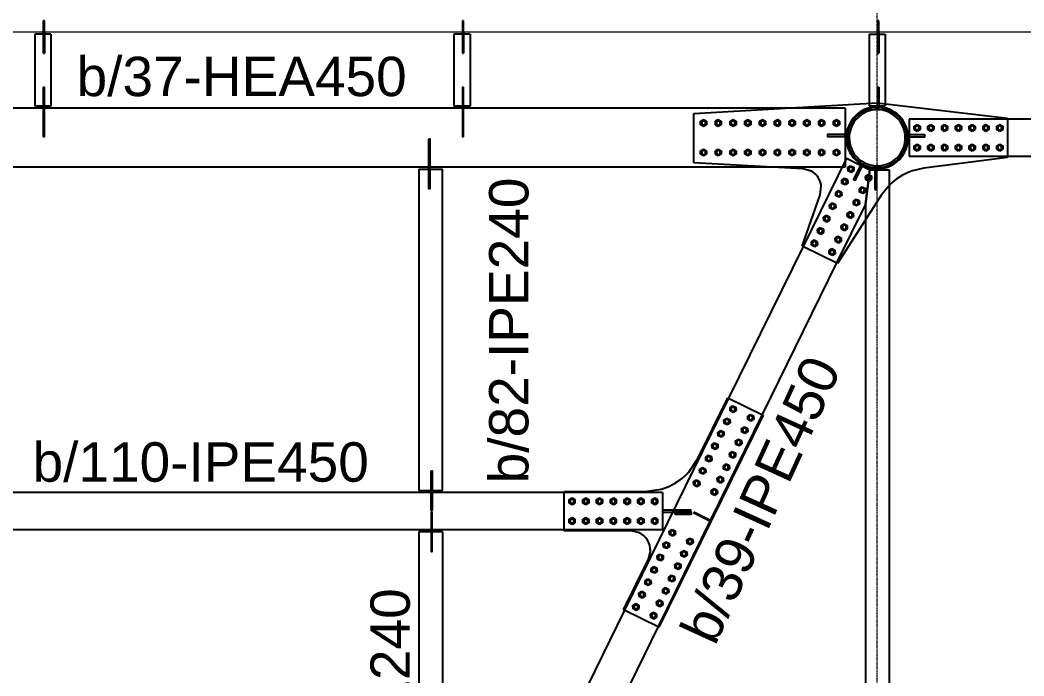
# Model space of a CAD drawing. Extents: x 7536 to 102814, y -9868 to 35131.
# Drawn here: x 85477 to 90578, y 27119 to 30450 of the extents above; entities that cross this region are included whole.
import ezdxf
from ezdxf.enums import TextEntityAlignment as Align

# ---------------------------------------------------------------- set-up
doc = ezdxf.new("R2010")
doc.units = 0
doc.header["$LTSCALE"] = 0.4
doc.linetypes.add('DXK_LINE_DOT2', pattern=[3.9198, 1.9599, -1.9599])
doc.linetypes.add('Grid Line', pattern=[3.33375, 1.905, -0.47625, 0.47625, -0.47625])
doc.layers.get('0').update_dxf_attribs({"color": 255})
for name, color, linetype, lineweight in [('0-1', 7, 'Continuous', 5), ('E_COLUMNAS-1', 1, 'Continuous', 25), ('E_EJES-1', 8, 'Grid Line', 9), ('E_TEXTO', 3, 'Continuous', 9)]:
    doc.layers.add(name, color=color, linetype=linetype, lineweight=lineweight)
doc.layers.add('P-PLATINA', color=6, linetype='Continuous')
doc.layers.add('VIGAS', color=8, linetype='Continuous')
doc.styles.add('VERDANA', font='arial.ttf')

msp = doc.modelspace()

# ---------------------------------------------------------------- linework, layer by layer
at = {"color": 1, "linetype": 'Continuous'}
for centre, radius, start, end in [((88949.9, 29927.7), 11.5, 18, 198), ((88949.9, 29927.7), 11.5, 198, 18), ((88949.9, 29927.7), 10, 90, 270), ((88949.9, 29927.7), 10, 270, 90), ((89024.9, 29927.7), 11.5, 18, 198), ((89024.9, 29927.7), 11.5, 198, 18), ((89024.9, 29927.7), 10, 90, 270), ((89024.9, 29927.7), 10, 270, 90), ((89099.9, 29927.7), 11.5, 18, 198), ((89099.9, 29927.7), 11.5, 198, 18), ((89099.9, 29927.7), 10, 90, 270), ((89099.9, 29927.7), 10, 270, 90), ((89174.9, 29927.7), 11.5, 18, 198), ((89174.9, 29927.7), 11.5, 198, 18), ((89174.9, 29927.7), 10, 90, 270), ((89174.9, 29927.7), 10, 270, 90), ((89249.9, 29927.7), 11.5, 18, 198), ((89249.9, 29927.7), 11.5, 198, 18), ((89249.9, 29927.7), 10, 90, 270), ((89249.9, 29927.7), 10, 270, 90), ((89324.9, 29927.7), 11.5, 18, 198), ((89324.9, 29927.7), 11.5, 198, 18), ((89324.9, 29927.7), 10, 90, 270), ((89324.9, 29927.7), 10, 270, 90), ((89399.9, 29927.7), 11.5, 18, 198), ((89399.9, 29927.7), 11.5, 198, 18), ((89399.9, 29927.7), 10, 90, 270), ((89399.9, 29927.7), 10, 270, 90), ((89474.9, 29927.7), 11.5, 18, 198), ((89474.9, 29927.7), 11.5, 198, 18), ((89474.9, 29927.7), 10, 90, 270), ((89474.9, 29927.7), 10, 270, 90), ((89549.9, 29927.7), 11.5, 18, 198), ((89549.9, 29927.7), 11.5, 198, 18), ((89549.9, 29927.7), 10, 90, 270), ((89549.9, 29927.7), 10, 270, 90), ((89624.9, 29927.7), 11.5, 18, 198), ((89624.9, 29927.7), 11.5, 198, 18), ((89624.9, 29927.7), 10, 90, 270), ((89624.9, 29927.7), 10, 270, 90), ((90034.9, 29902.5), 11.5, 18, 198), ((90034.9, 29902.5), 11.5, 198, 18), ((90034.9, 29902.5), 10, 90, 270), ((90034.9, 29902.5), 10, 270, 90), ((90104.9, 29902.5), 11.5, 18, 198), ((90104.9, 29902.5), 11.5, 198, 18), ((90104.9, 29902.5), 10, 90, 270), ((90104.9, 29902.5), 10, 270, 90), ((90174.9, 29902.5), 11.5, 18, 198), ((90174.9, 29902.5), 11.5, 198, 18), ((90174.9, 29902.5), 10, 90, 270), ((90174.9, 29902.5), 10, 270, 90), ((90244.9, 29902.5), 11.5, 18, 198), ((90244.9, 29902.5), 11.5, 198, 18), ((90244.9, 29902.5), 10, 90, 270), ((90244.9, 29902.5), 10, 270, 90), ((90314.9, 29902.5), 11.5, 18, 198), ((90314.9, 29902.5), 11.5, 198, 18), ((90314.9, 29902.5), 10, 90, 270), ((90314.9, 29902.5), 10, 270, 90), ((90384.9, 29902.5), 11.5, 18, 198), ((90384.9, 29902.5), 11.5, 198, 18), ((90384.9, 29902.5), 10, 90, 270), ((90384.9, 29902.5), 10, 270, 90), ((90454.9, 29902.5), 11.5, 18, 198), ((90454.9, 29902.5), 11.5, 198, 18), ((90454.9, 29902.5), 10, 90, 270), ((90454.9, 29902.5), 10, 270, 90), ((88949.9, 29777.7), 11.5, 18, 198), ((89024.9, 29777.7), 11.5, 18, 198), ((89099.9, 29777.7), 11.5, 18, 198), ((89174.9, 29777.7), 11.5, 18, 198), ((89249.9, 29777.7), 11.5, 18, 198), ((89324.9, 29777.7), 11.5, 18, 198), ((89399.9, 29777.7), 11.5, 18, 198), ((89474.9, 29777.7), 11.5, 18, 198), ((89549.9, 29777.7), 11.5, 18, 198), ((89624.9, 29777.7), 11.5, 18, 198), ((90034.9, 29802.5), 11.5, 18, 198), ((90034.9, 29802.5), 11.5, 198, 18), ((90034.9, 29802.5), 10, 90, 270), ((90034.9, 29802.5), 10, 270, 90), ((90104.9, 29802.5), 11.5, 18, 198), ((90104.9, 29802.5), 11.5, 198, 18), ((90104.9, 29802.5), 10, 90, 270), ((90104.9, 29802.5), 10, 270, 90), ((90174.9, 29802.5), 11.5, 18, 198), ((90174.9, 29802.5), 11.5, 198, 18), ((90174.9, 29802.5), 10, 90, 270), ((90174.9, 29802.5), 10, 270, 90), ((90244.9, 29802.5), 11.5, 18, 198), ((90244.9, 29802.5), 11.5, 198, 18), ((90244.9, 29802.5), 10, 90, 270), ((90244.9, 29802.5), 10, 270, 90), ((90314.9, 29802.5), 11.5, 18, 198), ((90314.9, 29802.5), 11.5, 198, 18), ((90314.9, 29802.5), 10, 90, 270), ((90314.9, 29802.5), 10, 270, 90), ((90384.9, 29802.5), 11.5, 18, 198), ((90384.9, 29802.5), 11.5, 198, 18), ((90384.9, 29802.5), 10, 90, 270), ((90384.9, 29802.5), 10, 270, 90), ((90454.9, 29802.5), 11.5, 18, 198), ((90454.9, 29802.5), 11.5, 198, 18), ((90454.9, 29802.5), 10, 90, 270), ((90454.9, 29802.5), 10, 270, 90), ((88949.9, 29777.7), 11.5, 198, 18), ((88949.9, 29777.7), 10, 90, 270), ((88949.9, 29777.7), 10, 270, 90), ((89024.9, 29777.7), 11.5, 198, 18), ((89024.9, 29777.7), 10, 90, 270), ((89024.9, 29777.7), 10, 270, 90), ((89099.9, 29777.7), 11.5, 198, 18), ((89099.9, 29777.7), 10, 90, 270), ((89099.9, 29777.7), 10, 270, 90), ((89174.9, 29777.7), 11.5, 198, 18), ((89174.9, 29777.7), 10, 90, 270), ((89174.9, 29777.7), 10, 270, 90), ((89249.9, 29777.7), 11.5, 198, 18), ((89249.9, 29777.7), 10, 90, 270), ((89249.9, 29777.7), 10, 270, 90), ((89324.9, 29777.7), 11.5, 198, 18), ((89324.9, 29777.7), 10, 90, 270), ((89324.9, 29777.7), 10, 270, 90), ((89399.9, 29777.7), 11.5, 198, 18), ((89399.9, 29777.7), 10, 90, 270), ((89399.9, 29777.7), 10, 270, 90), ((89474.9, 29777.7), 11.5, 198, 18), ((89474.9, 29777.7), 10, 90, 270), ((89474.9, 29777.7), 10, 270, 90), ((89549.9, 29777.7), 11.5, 198, 18), ((89549.9, 29777.7), 10, 90, 270), ((89549.9, 29777.7), 10, 270, 90), ((89624.9, 29777.7), 11.5, 198, 18), ((89624.9, 29777.7), 10, 90, 270), ((89624.9, 29777.7), 10, 270, 90), ((89698.4, 29693.2), 11.5, 81.847, 261.847), ((89698.4, 29693.2), 10, 153.847, 333.847), ((89698.4, 29693.2), 10, 333.847, 153.847), ((89698.4, 29693.2), 11.5, 261.847, 81.847), ((89448.9, 29595.8), 100, 7.0556, 60.2686), ((89667.5, 29630.3), 11.5, 81.847, 261.847), ((89667.5, 29630.3), 10, 333.847, 153.847), ((89667.5, 29630.3), 11.5, 261.847, 81.847), ((89788.1, 29649.1), 11.5, 81.847, 261.847), ((89788.1, 29649.1), 10, 153.847, 333.847), ((89788.1, 29649.1), 10, 333.847, 153.847), ((89788.1, 29649.1), 11.5, 261.847, 81.847), ((90107, 29400.4), 300, 109.787, 134.7448), ((89667.5, 29630.3), 10, 153.847, 333.847), ((89757.3, 29586.3), 11.5, 81.847, 261.847), ((89757.3, 29586.3), 10, 153.847, 333.847), ((89757.3, 29586.3), 10, 333.847, 153.847), ((89757.3, 29586.3), 11.5, 261.847, 81.847), ((89636.7, 29567.5), 11.5, 81.847, 261.847), ((89636.7, 29567.5), 10, 153.847, 333.847), ((89636.7, 29567.5), 10, 333.847, 153.847), ((89636.7, 29567.5), 11.5, 261.847, 81.847), ((89726.4, 29523.4), 11.5, 81.847, 261.847), ((89726.4, 29523.4), 10, 333.847, 153.847), ((89726.4, 29523.4), 11.5, 261.847, 81.847), ((89605.8, 29504.7), 11.5, 81.847, 261.847), ((89605.8, 29504.7), 10, 153.847, 333.847), ((89605.8, 29504.7), 10, 333.847, 153.847), ((89605.8, 29504.7), 11.5, 261.847, 81.847), ((89726.4, 29523.4), 10, 153.847, 333.847), ((89575, 29441.8), 11.5, 81.847, 261.847), ((89575, 29441.8), 10, 153.847, 333.847), ((89575, 29441.8), 10, 333.847, 153.847), ((89575, 29441.8), 11.5, 261.847, 81.847), ((89695.6, 29460.6), 11.5, 81.847, 261.847), ((89695.6, 29460.6), 10, 153.847, 333.847), ((89695.6, 29460.6), 10, 333.847, 153.847), ((89695.6, 29460.6), 11.5, 261.847, 81.847), ((89544.1, 29379), 11.5, 81.847, 261.847), ((89544.1, 29379), 10, 153.847, 333.847), ((89544.1, 29379), 10, 333.847, 153.847), ((89544.1, 29379), 11.5, 261.847, 81.847), ((89664.7, 29397.8), 11.5, 81.847, 261.847), ((89664.7, 29397.8), 10, 153.847, 333.847), ((89664.7, 29397.8), 10, 333.847, 153.847), ((89664.7, 29397.8), 11.5, 261.847, 81.847), ((89633.9, 29334.9), 11.5, 81.847, 261.847), ((89633.9, 29334.9), 10, 153.847, 333.847), ((89633.9, 29334.9), 10, 333.847, 153.847), ((89633.9, 29334.9), 11.5, 261.847, 81.847), ((89513.3, 29316.2), 11.5, 81.847, 261.847), ((89513.3, 29316.2), 10, 153.847, 333.847), ((89513.3, 29316.2), 10, 333.847, 153.847), ((89513.3, 29316.2), 11.5, 261.847, 81.847), ((89603, 29272.1), 11.5, 81.847, 261.847), ((89603, 29272.1), 10, 333.847, 153.847), ((89603, 29272.1), 11.5, 261.847, 81.847), ((89603, 29272.1), 10, 153.847, 333.847), ((89099.9, 28474.3), 11.5, 81.846, 261.846), ((89099.9, 28474.3), 10, 153.846, 333.846), ((89099.9, 28474.3), 10, 333.846, 153.846), ((89099.9, 28474.3), 11.5, 261.846, 81.846), ((89069, 28411.5), 11.5, 81.846, 261.846), ((89069, 28411.5), 10, 153.846, 333.846), ((89069, 28411.5), 10, 333.846, 153.846), ((89069, 28411.5), 11.5, 261.846, 81.846), ((89189.6, 28430.3), 11.5, 81.846, 261.846), ((89189.6, 28430.3), 10, 153.846, 333.846), ((89189.6, 28430.3), 10, 333.846, 153.846), ((89189.6, 28430.3), 11.5, 261.846, 81.846), ((89038.1, 28348.7), 11.5, 81.846, 261.846), ((89038.1, 28348.7), 11.5, 261.846, 81.846), ((89158.8, 28367.4), 11.5, 81.846, 261.846), ((89158.8, 28367.4), 10, 153.846, 333.846), ((89158.8, 28367.4), 10, 333.846, 153.846), ((89158.8, 28367.4), 11.5, 261.846, 81.846), ((89038.1, 28348.7), 10, 153.846, 333.846), ((89038.1, 28348.7), 10, 333.846, 153.846), ((89127.9, 28304.6), 11.5, 81.846, 261.846), ((89127.9, 28304.6), 10, 153.846, 333.846), ((89127.9, 28304.6), 10, 333.846, 153.846), ((89127.9, 28304.6), 11.5, 261.846, 81.846), ((89007.3, 28285.8), 11.5, 81.846, 261.846), ((89007.3, 28285.8), 10, 153.846, 333.846), ((89007.3, 28285.8), 10, 333.846, 153.846), ((89007.3, 28285.8), 11.5, 261.846, 81.846), ((88976.4, 28223), 11.5, 81.846, 261.846), ((88976.4, 28223), 10, 153.846, 333.846), ((88976.4, 28223), 10, 333.846, 153.846), ((88976.4, 28223), 11.5, 261.846, 81.846), ((89097.1, 28241.8), 11.5, 81.846, 261.846), ((89097.1, 28241.8), 10, 153.846, 333.846), ((89097.1, 28241.8), 10, 333.846, 153.846), ((89097.1, 28241.8), 11.5, 261.846, 81.846), ((88945.6, 28160.2), 11.5, 81.846, 261.846), ((88945.6, 28160.2), 10, 153.846, 333.846), ((88945.6, 28160.2), 10, 333.846, 153.846), ((88945.6, 28160.2), 11.5, 261.846, 81.846), ((89066.2, 28178.9), 11.5, 81.846, 261.846), ((89066.2, 28178.9), 10, 153.846, 333.846), ((89066.2, 28178.9), 10, 333.846, 153.846), ((89066.2, 28178.9), 11.5, 261.846, 81.846), ((88651.7, 28355.7), 300, 285.9615, 317.8845), ((88914.7, 28097.3), 11.5, 81.846, 261.846), ((88914.7, 28097.3), 10, 333.846, 153.846), ((88914.7, 28097.3), 11.5, 261.846, 81.846), ((89035.3, 28116.1), 11.5, 81.846, 261.846), ((89035.3, 28116.1), 10, 153.846, 333.846), ((89035.3, 28116.1), 10, 333.846, 153.846), ((89035.3, 28116.1), 11.5, 261.846, 81.846), ((88914.7, 28097.3), 10, 153.846, 333.846), ((89004.5, 28053.3), 11.5, 81.846, 261.846), ((89004.5, 28053.3), 10, 153.846, 333.846), ((89004.5, 28053.3), 10, 333.846, 153.846), ((89004.5, 28053.3), 11.5, 261.846, 81.846), ((88281.6, 28005.7), 11.5, 18, 198), ((88281.6, 28005.7), 11.5, 198, 18), ((88281.6, 28005.7), 10, 90, 270), ((88281.6, 28005.7), 10, 270, 90), ((88351.6, 28005.7), 11.5, 18, 198), ((88351.6, 28005.7), 11.5, 198, 18), ((88351.6, 28005.7), 10, 90, 270), ((88351.6, 28005.7), 10, 270, 90), ((88421.6, 28005.7), 11.5, 18, 198), ((88421.6, 28005.7), 11.5, 198, 18), ((88421.6, 28005.7), 10, 90, 270), ((88421.6, 28005.7), 10, 270, 90), ((88491.6, 28005.7), 11.5, 18, 198), ((88491.6, 28005.7), 11.5, 198, 18), ((88491.6, 28005.7), 10, 90, 270), ((88491.6, 28005.7), 10, 270, 90), ((88561.6, 28005.7), 11.5, 18, 198), ((88561.6, 28005.7), 11.5, 198, 18), ((88561.6, 28005.7), 10, 90, 270), ((88561.6, 28005.7), 10, 270, 90), ((88631.6, 28005.7), 11.5, 18, 198), ((88631.6, 28005.7), 11.5, 198, 18), ((88631.6, 28005.7), 10, 90, 270), ((88631.6, 28005.7), 10, 270, 90), ((88701.6, 28005.7), 11.5, 18, 198), ((88701.6, 28005.7), 11.5, 198, 18), ((88701.6, 28005.7), 10, 90, 270), ((88701.6, 28005.7), 10, 270, 90), ((88281.6, 27905.7), 11.5, 18, 198), ((88281.6, 27905.7), 11.5, 198, 18), ((88281.6, 27905.7), 10, 90, 270), ((88281.6, 27905.7), 10, 270, 90), ((88351.6, 27905.7), 11.5, 18, 198), ((88351.6, 27905.7), 11.5, 198, 18), ((88351.6, 27905.7), 10, 90, 270), ((88351.6, 27905.7), 10, 270, 90), ((88421.6, 27905.7), 11.5, 18, 198), ((88421.6, 27905.7), 11.5, 198, 18), ((88421.6, 27905.7), 10, 90, 270), ((88421.6, 27905.7), 10, 270, 90), ((88491.6, 27905.7), 11.5, 18, 198), ((88491.6, 27905.7), 11.5, 198, 18), ((88491.6, 27905.7), 10, 90, 270), ((88491.6, 27905.7), 10, 270, 90), ((88561.6, 27905.7), 11.5, 18, 198), ((88561.6, 27905.7), 11.5, 198, 18), ((88561.6, 27905.7), 10, 90, 270), ((88561.6, 27905.7), 10, 270, 90), ((88631.6, 27905.7), 11.5, 18, 198), ((88631.6, 27905.7), 11.5, 198, 18), ((88631.6, 27905.7), 10, 90, 270), ((88631.6, 27905.7), 10, 270, 90), ((88701.6, 27905.7), 11.5, 18, 198), ((88701.6, 27905.7), 11.5, 198, 18), ((88701.6, 27905.7), 10, 90, 270), ((88701.6, 27905.7), 10, 270, 90), ((88791.3, 27846), 11.5, 81.846, 261.846), ((88791.3, 27846), 10, 153.846, 333.846), ((88791.3, 27846), 10, 333.846, 153.846), ((88791.3, 27846), 11.5, 261.846, 81.846), ((88579.8, 27755.7), 100, 357.0768, 66.7692), ((88881.1, 27801.9), 11.5, 81.846, 261.846), ((88881.1, 27801.9), 10, 153.846, 333.846), ((88881.1, 27801.9), 10, 333.846, 153.846), ((88881.1, 27801.9), 11.5, 261.846, 81.846), ((88760.5, 27783.2), 11.5, 81.846, 261.846), ((88760.5, 27783.2), 10, 153.846, 333.846), ((88760.5, 27783.2), 10, 333.846, 153.846), ((88760.5, 27783.2), 11.5, 261.846, 81.846), ((88850.2, 27739.1), 11.5, 81.846, 261.846), ((88850.2, 27739.1), 10, 333.846, 153.846), ((88850.2, 27739.1), 11.5, 261.846, 81.846), ((88729.6, 27720.3), 11.5, 81.846, 261.846), ((88729.6, 27720.3), 10, 153.846, 333.846), ((88729.6, 27720.3), 10, 333.846, 153.846), ((88729.6, 27720.3), 11.5, 261.846, 81.846), ((88850.2, 27739.1), 10, 153.846, 333.846), ((88698.7, 27657.5), 11.5, 81.846, 261.846), ((88698.7, 27657.5), 10, 153.846, 333.846), ((88698.7, 27657.5), 10, 333.846, 153.846), ((88698.7, 27657.5), 11.5, 261.846, 81.846), ((88819.4, 27676.3), 11.5, 81.846, 261.846), ((88819.4, 27676.3), 10, 153.846, 333.846), ((88819.4, 27676.3), 10, 333.846, 153.846), ((88819.4, 27676.3), 11.5, 261.846, 81.846), ((88667.9, 27594.7), 11.5, 81.846, 261.846), ((88667.9, 27594.7), 10, 153.846, 333.846), ((88667.9, 27594.7), 10, 333.846, 153.846), ((88667.9, 27594.7), 11.5, 261.846, 81.846), ((88788.5, 27613.4), 11.5, 81.846, 261.846), ((88788.5, 27613.4), 10, 153.846, 333.846), ((88788.5, 27613.4), 10, 333.846, 153.846), ((88788.5, 27613.4), 11.5, 261.846, 81.846), ((88757.6, 27550.6), 11.5, 81.846, 261.846), ((88757.6, 27550.6), 10, 153.846, 333.846), ((88757.6, 27550.6), 10, 333.846, 153.846), ((88757.6, 27550.6), 11.5, 261.846, 81.846), ((88637, 27531.8), 11.5, 81.846, 261.846), ((88637, 27531.8), 10, 153.846, 333.846), ((88637, 27531.8), 10, 333.846, 153.846), ((88637, 27531.8), 11.5, 261.846, 81.846), ((88726.8, 27487.8), 11.5, 81.846, 261.846), ((88726.8, 27487.8), 10, 333.846, 153.846), ((88726.8, 27487.8), 11.5, 261.846, 81.846), ((88606.2, 27469), 11.5, 81.846, 261.846), ((88606.2, 27469), 10, 153.846, 333.846), ((88606.2, 27469), 10, 333.846, 153.846), ((88606.2, 27469), 11.5, 261.846, 81.846), ((88726.8, 27487.8), 10, 153.846, 333.846), ((88695.9, 27424.9), 11.5, 81.846, 261.846), ((88695.9, 27424.9), 10, 153.846, 333.846), ((88695.9, 27424.9), 10, 333.846, 153.846), ((88695.9, 27424.9), 11.5, 261.846, 81.846)]:
    msp.add_arc(centre, radius, start, end, dxfattribs=at)
at = {"color": 1, "linetype": 'DXK_LINE_DOT2'}
for centre, radius, start, end in [((89448.9, 29595.8), 100, 7.0556, 60.2686), ((90107, 29400.4), 300, 109.787, 134.7448), ((88651.7, 28355.7), 300, 285.9615, 317.8845), ((88579.8, 27755.7), 100, 357.0768, 66.7692)]:
    msp.add_arc(centre, radius, start, end, dxfattribs=at)
at = {"layer": '0-1', "color": 8}
msp.add_line((95827.4, 30389.2), (83837.4, 30389.2), dxfattribs=at)
at = {"layer": 'E_COLUMNAS-1'}
for radius, start, end in [(157.5, 78.75, 258.75), (157.5, 78.75, 258.75), (152.5, 11.25, 191.25), (142.5, 348.75, 168.75), (157.5, 258.75, 78.75), (157.5, 258.75, 78.75), (152.5, 191.25, 11.25), (142.5, 168.75, 348.75)]:
    msp.add_arc((89832.4, 29852.6), radius, start, end, dxfattribs=at)
at = {"layer": 'E_EJES-1'}
msp.add_line((89832.4, 3740.4), (89832.4, 34230.5), dxfattribs=at)
at = {"layer": 'P-PLATINA'}
for p, q in [((85594.9, 30022.6), (85600.9, 30022.6)), ((87724.9, 30022.7), (87730.9, 30022.7)), ((85594.9, 29883.4), (85600.9, 29883.4)), ((87724.9, 29883.4), (87730.9, 29883.4)), ((87553.5, 29821.9), (87559.5, 29821.9)), ((87565.7, 27980.4), (87571.7, 27980.4)), ((87565.7, 27931), (87571.7, 27931)), ((88912.2, 27939.3), (88914.8, 27944.7)), ((88548.2, 27452.9), (86865.4, 24026.3))]:
    msp.add_line(p, q, dxfattribs=at)
for points in [[(85600.9, 30002.6), (85600.9, 30012.6), (85600.9, 30107.6), (85594.9, 30107.6), (85594.9, 30012.6), (85594.9, 30002.6)], [(87730.9, 30002.7), (87730.9, 30012.7), (87730.9, 30107.7), (87724.9, 30107.7), (87724.9, 30012.7), (87724.9, 30002.7)], [(85594.9, 30002.6), (85594.9, 29858.4), (85600.9, 29858.4), (85600.9, 30002.6)], [(87724.9, 30002.7), (87724.9, 29858.4), (87730.9, 29858.4), (87730.9, 30002.7)], [(88741.6, 27951), (88885.6, 27951), (88885.6, 27960.4), (88741.6, 27960.4)], [(88981.9, 27905.1), (88900.8, 27944.9), (88903.4, 27950.3), (88984.5, 27910.5)]]:
    msp.add_lwpolyline(points, dxfattribs=at)
for points in [[(87553.5, 29846.9), (87559.5, 29846.9), (87559.5, 29702.7), (87559.5, 29692.7), (87559.5, 29592.7), (87553.5, 29592.7), (87553.5, 29692.7), (87553.5, 29702.7)], [(89679.9, 29868.4), (89676.4, 29868.4), (89579.9, 29868.4), (89579.9, 29858.4), (89675.4, 29858.4), (89679.9, 29858.4)], [(89984.9, 29857.2), (89989.4, 29857.2), (90074.9, 29857.2), (90074.9, 29867.2), (89988.4, 29867.2), (89984.9, 29867.2)], [(89749.1, 29716.3), (89712.1, 29641), (89721.1, 29636.6), (89758, 29711.9)], [(87565.7, 28160.7), (87571.7, 28160.7), (87571.7, 28060.7), (87571.7, 28050.7), (87571.7, 27960.4), (87565.7, 27960.4), (87565.7, 28050.7), (87565.7, 28060.7)], [(87571.7, 27850.7), (87571.7, 27860.7), (87571.7, 27951), (87565.7, 27951), (87565.7, 27860.7), (87565.7, 27850.7), (87565.7, 27750.7), (87571.7, 27750.7)], [(88804.5, 27941), (88888.4, 27941), (88888.4, 27951), (88804.5, 27951)]]:
    msp.add_lwpolyline(points, close=True, dxfattribs=at)
at = {"layer": 'VIGAS'}
for p, q in [((85600.9, 30446.7), (85594.9, 30446.7)), ((85594.9, 30446.7), (85594.9, 30389.2)), ((85594.9, 30436.7), (85600.9, 30436.7)), ((85600.9, 30389.2), (85600.9, 30446.7)), ((87730.9, 30446.7), (87724.9, 30446.7)), ((87724.9, 30446.7), (87724.9, 30389.2)), ((87724.9, 30436.7), (87730.9, 30436.7)), ((87730.9, 30389.2), (87730.9, 30446.7)), ((89840.9, 30446.7), (89834.9, 30446.7)), ((89834.9, 30446.7), (89834.9, 30389.2)), ((89834.9, 30436.7), (89840.9, 30436.7)), ((89840.9, 30389.2), (89840.9, 30446.7)), ((85633.4, 30379.2), (85551.4, 30379.2)), ((85551.4, 30379.2), (85551.4, 30012.6)), ((85594.9, 30389.2), (85594.9, 30379.2)), ((85594.9, 30389.2), (85600.9, 30389.2)), ((85594.9, 30379.2), (85594.9, 30281.7)), ((85594.9, 30376.7), (85600.9, 30376.7)), ((85600.9, 30389.2), (85600.9, 30379.2)), ((85600.9, 30379.2), (85600.9, 30281.7)), ((85633.4, 30379.2), (85633.4, 30012.6)), ((87763.4, 30379.2), (87681.4, 30379.2)), ((87681.4, 30379.2), (87681.4, 30012.7)), ((87724.9, 30389.2), (87724.9, 30379.2)), ((87724.9, 30389.2), (87730.9, 30389.2)), ((87724.9, 30379.2), (87724.9, 30281.7)), ((87724.9, 30376.7), (87730.9, 30376.7)), ((87730.9, 30389.2), (87730.9, 30379.2)), ((87730.9, 30379.2), (87730.9, 30281.7)), ((87763.4, 30379.2), (87763.4, 30012.7)), ((89791.4, 30379.2), (89791.4, 30027.6)), ((89791.4, 30379.2), (89873.4, 30379.2)), ((89834.9, 30389.2), (89834.9, 30379.2)), ((89834.9, 30389.2), (89840.9, 30389.2)), ((89834.9, 30379.2), (89834.9, 30281.7)), ((89834.9, 30376.7), (89840.9, 30376.7)), ((89840.9, 30389.2), (89840.9, 30379.2)), ((89840.9, 30379.2), (89840.9, 30281.7)), ((89873.4, 30379.2), (89873.4, 30025.1)), ((85594.9, 30296.7), (85600.9, 30296.7)), ((85594.9, 30281.7), (85600.9, 30281.7)), ((87724.9, 30296.7), (87730.9, 30296.7)), ((87724.9, 30281.7), (87730.9, 30281.7)), ((89834.9, 30296.7), (89840.9, 30296.7)), ((89834.9, 30281.7), (89840.9, 30281.7)), ((89834.9, 30110.1), (89834.9, 30009.9)), ((89834.9, 30110.1), (89840.9, 30110.1)), ((89840.9, 30110.1), (89840.9, 30009.3)), ((89362.4, 30002.7), (85402.6, 30002.6)), ((85633.4, 30012.6), (85551.4, 30012.6)), ((85594.9, 30002.6), (85600.9, 30002.6)), ((87763.4, 30012.7), (87681.4, 30012.7)), ((87724.9, 30002.7), (87730.9, 30002.7)), ((88899.9, 29975.9), (89832.4, 30029.9)), ((88899.9, 29975.9), (89832.4, 30029.9)), ((89669.9, 30002.7), (89362.4, 30002.7)), ((89669.9, 30002.7), (89669.9, 29702.7)), ((89791.4, 30027.6), (89791.4, 30015.1)), ((89791.4, 30015.1), (89873.4, 30015.1)), ((89832.4, 30029.9), (90494.9, 29952.6)), ((89832.4, 30029.9), (90494.9, 29952.6)), ((89834.9, 30009.9), (89834.9, 30005.1)), ((89834.9, 30005.1), (89840.9, 30005.1)), ((89840.9, 30009.3), (89840.9, 30005.1)), ((89873.4, 30025.1), (89873.4, 30015.1)), ((88899.9, 29725.9), (88899.9, 29975.9)), ((88899.9, 29725.9), (88899.9, 29975.9)), ((88934.9, 29936.4), (88949.9, 29945)), ((88949.9, 29945), (88964.9, 29936.4)), ((89009.9, 29936.4), (89024.9, 29945)), ((89024.9, 29945), (89039.9, 29936.4)), ((89084.9, 29936.4), (89099.9, 29945)), ((89099.9, 29945), (89114.9, 29936.4)), ((89159.9, 29936.4), (89174.9, 29945)), ((89174.9, 29945), (89189.9, 29936.4)), ((89234.9, 29936.4), (89249.9, 29945)), ((89249.9, 29945), (89264.9, 29936.4)), ((89309.9, 29936.4), (89324.9, 29945)), ((89324.9, 29945), (89339.9, 29936.4)), ((89384.9, 29936.4), (89399.9, 29945)), ((89399.9, 29945), (89414.9, 29936.4)), ((89459.9, 29936.4), (89474.9, 29945)), ((89474.9, 29945), (89489.9, 29936.4)), ((89534.9, 29936.4), (89549.9, 29945)), ((89549.9, 29945), (89564.9, 29936.4)), ((89609.9, 29936.4), (89624.9, 29945)), ((89624.9, 29945), (89639.9, 29936.4)), ((89994.9, 29947.5), (89994.9, 29757.5)), ((90494.9, 29947.5), (89994.9, 29947.5)), ((90494.9, 29952.6), (90494.9, 29752.6)), ((90494.9, 29952.6), (90494.9, 29752.6)), ((97609.3, 29947.5), (90494.9, 29947.5)), ((88934.9, 29919), (88934.9, 29936.4)), ((88949.9, 29910.4), (88934.9, 29919)), ((88964.9, 29919), (88949.9, 29910.4)), ((88964.9, 29936.4), (88964.9, 29919)), ((89009.9, 29919), (89009.9, 29936.4)), ((89024.9, 29910.4), (89009.9, 29919)), ((89039.9, 29919), (89024.9, 29910.4)), ((89039.9, 29936.4), (89039.9, 29919)), ((89084.9, 29919), (89084.9, 29936.4)), ((89099.9, 29910.4), (89084.9, 29919)), ((89114.9, 29919), (89099.9, 29910.4)), ((89114.9, 29936.4), (89114.9, 29919)), ((89159.9, 29919), (89159.9, 29936.4)), ((89174.9, 29910.4), (89159.9, 29919)), ((89189.9, 29919), (89174.9, 29910.4)), ((89189.9, 29936.4), (89189.9, 29919)), ((89234.9, 29919), (89234.9, 29936.4)), ((89249.9, 29910.4), (89234.9, 29919)), ((89264.9, 29919), (89249.9, 29910.4)), ((89264.9, 29936.4), (89264.9, 29919)), ((89309.9, 29919), (89309.9, 29936.4)), ((89324.9, 29910.4), (89309.9, 29919)), ((89339.9, 29919), (89324.9, 29910.4)), ((89339.9, 29936.4), (89339.9, 29919)), ((89384.9, 29919), (89384.9, 29936.4)), ((89399.9, 29910.4), (89384.9, 29919)), ((89414.9, 29919), (89399.9, 29910.4)), ((89414.9, 29936.4), (89414.9, 29919)), ((89459.9, 29919), (89459.9, 29936.4)), ((89474.9, 29910.4), (89459.9, 29919)), ((89489.9, 29919), (89474.9, 29910.4)), ((89489.9, 29936.4), (89489.9, 29919)), ((89534.9, 29919), (89534.9, 29936.4)), ((89549.9, 29910.4), (89534.9, 29919)), ((89564.9, 29919), (89549.9, 29910.4)), ((89564.9, 29936.4), (89564.9, 29919)), ((89609.9, 29919), (89609.9, 29936.4)), ((89624.9, 29910.4), (89609.9, 29919)), ((89639.9, 29919), (89624.9, 29910.4)), ((89639.9, 29936.4), (89639.9, 29919)), ((90019.9, 29911.2), (90034.9, 29919.9)), ((90019.9, 29893.9), (90019.9, 29911.2)), ((90034.9, 29885.2), (90019.9, 29893.9)), ((90034.9, 29919.9), (90049.9, 29911.2)), ((90049.9, 29893.9), (90034.9, 29885.2)), ((90049.9, 29911.2), (90049.9, 29893.9)), ((90089.9, 29911.2), (90104.9, 29919.9)), ((90089.9, 29893.9), (90089.9, 29911.2)), ((90104.9, 29885.2), (90089.9, 29893.9)), ((90104.9, 29919.9), (90119.9, 29911.2)), ((90119.9, 29893.9), (90104.9, 29885.2)), ((90119.9, 29911.2), (90119.9, 29893.9)), ((90159.9, 29911.2), (90174.9, 29919.9)), ((90159.9, 29893.9), (90159.9, 29911.2)), ((90174.9, 29885.2), (90159.9, 29893.9)), ((90174.9, 29919.9), (90189.9, 29911.2)), ((90189.9, 29893.9), (90174.9, 29885.2)), ((90189.9, 29911.2), (90189.9, 29893.9)), ((90229.9, 29911.2), (90244.9, 29919.9)), ((90229.9, 29893.9), (90229.9, 29911.2)), ((90244.9, 29885.2), (90229.9, 29893.9)), ((90244.9, 29919.9), (90259.9, 29911.2)), ((90259.9, 29893.9), (90244.9, 29885.2)), ((90259.9, 29911.2), (90259.9, 29893.9)), ((90299.9, 29911.2), (90314.9, 29919.9)), ((90299.9, 29893.9), (90299.9, 29911.2)), ((90314.9, 29885.2), (90299.9, 29893.9)), ((90314.9, 29919.9), (90329.9, 29911.2)), ((90329.9, 29893.9), (90314.9, 29885.2)), ((90329.9, 29911.2), (90329.9, 29893.9)), ((90369.9, 29911.2), (90384.9, 29919.9)), ((90369.9, 29893.9), (90369.9, 29911.2)), ((90384.9, 29885.2), (90369.9, 29893.9)), ((90384.9, 29919.9), (90399.9, 29911.2)), ((90399.9, 29893.9), (90384.9, 29885.2)), ((90399.9, 29911.2), (90399.9, 29893.9)), ((90439.9, 29911.2), (90454.9, 29919.9)), ((90439.9, 29893.9), (90439.9, 29911.2)), ((90454.9, 29885.2), (90439.9, 29893.9)), ((90454.9, 29919.9), (90469.9, 29911.2)), ((90469.9, 29893.9), (90454.9, 29885.2)), ((90469.9, 29911.2), (90469.9, 29893.9)), ((88934.9, 29786.4), (88949.9, 29795)), ((88949.9, 29795), (88964.9, 29786.4)), ((89009.9, 29786.4), (89024.9, 29795)), ((89024.9, 29795), (89039.9, 29786.4)), ((89084.9, 29786.4), (89099.9, 29795)), ((89099.9, 29795), (89114.9, 29786.4)), ((89159.9, 29786.4), (89174.9, 29795)), ((89174.9, 29795), (89189.9, 29786.4)), ((89234.9, 29786.4), (89249.9, 29795)), ((89249.9, 29795), (89264.9, 29786.4)), ((89309.9, 29786.4), (89324.9, 29795)), ((89324.9, 29795), (89339.9, 29786.4)), ((89384.9, 29786.4), (89399.9, 29795)), ((89399.9, 29795), (89414.9, 29786.4)), ((89459.9, 29786.4), (89474.9, 29795)), ((89474.9, 29795), (89489.9, 29786.4)), ((89534.9, 29786.4), (89549.9, 29795)), ((89549.9, 29795), (89564.9, 29786.4)), ((89609.9, 29786.4), (89624.9, 29795)), ((89624.9, 29795), (89639.9, 29786.4)), ((90019.9, 29811.2), (90034.9, 29819.9)), ((90019.9, 29793.9), (90019.9, 29811.2)), ((90034.9, 29785.2), (90019.9, 29793.9)), ((90034.9, 29819.9), (90049.9, 29811.2)), ((90049.9, 29793.9), (90034.9, 29785.2)), ((90049.9, 29811.2), (90049.9, 29793.9)), ((90089.9, 29811.2), (90104.9, 29819.9)), ((90089.9, 29793.9), (90089.9, 29811.2)), ((90104.9, 29785.2), (90089.9, 29793.9)), ((90104.9, 29819.9), (90119.9, 29811.2)), ((90119.9, 29793.9), (90104.9, 29785.2)), ((90119.9, 29811.2), (90119.9, 29793.9)), ((90159.9, 29811.2), (90174.9, 29819.9)), ((90159.9, 29793.9), (90159.9, 29811.2)), ((90174.9, 29785.2), (90159.9, 29793.9)), ((90174.9, 29819.9), (90189.9, 29811.2)), ((90189.9, 29793.9), (90174.9, 29785.2)), ((90189.9, 29811.2), (90189.9, 29793.9)), ((90229.9, 29811.2), (90244.9, 29819.9)), ((90229.9, 29793.9), (90229.9, 29811.2)), ((90244.9, 29785.2), (90229.9, 29793.9)), ((90244.9, 29819.9), (90259.9, 29811.2)), ((90259.9, 29793.9), (90244.9, 29785.2)), ((90259.9, 29811.2), (90259.9, 29793.9)), ((90299.9, 29811.2), (90314.9, 29819.9)), ((90299.9, 29793.9), (90299.9, 29811.2)), ((90314.9, 29785.2), (90299.9, 29793.9)), ((90314.9, 29819.9), (90329.9, 29811.2)), ((90329.9, 29793.9), (90314.9, 29785.2)), ((90329.9, 29811.2), (90329.9, 29793.9)), ((90369.9, 29811.2), (90384.9, 29819.9)), ((90369.9, 29793.9), (90369.9, 29811.2)), ((90384.9, 29785.2), (90369.9, 29793.9)), ((90384.9, 29819.9), (90399.9, 29811.2)), ((90399.9, 29793.9), (90384.9, 29785.2)), ((90399.9, 29811.2), (90399.9, 29793.9)), ((90439.9, 29811.2), (90454.9, 29819.9)), ((90439.9, 29793.9), (90439.9, 29811.2)), ((90454.9, 29785.2), (90439.9, 29793.9)), ((90454.9, 29819.9), (90469.9, 29811.2)), ((90469.9, 29793.9), (90454.9, 29785.2)), ((90469.9, 29811.2), (90469.9, 29793.9)), ((88934.9, 29769), (88934.9, 29786.4)), ((88949.9, 29760.4), (88934.9, 29769)), ((88964.9, 29769), (88949.9, 29760.4)), ((88964.9, 29786.4), (88964.9, 29769)), ((89009.9, 29769), (89009.9, 29786.4)), ((89024.9, 29760.4), (89009.9, 29769)), ((89039.9, 29769), (89024.9, 29760.4)), ((89039.9, 29786.4), (89039.9, 29769)), ((89084.9, 29769), (89084.9, 29786.4)), ((89099.9, 29760.4), (89084.9, 29769)), ((89114.9, 29769), (89099.9, 29760.4)), ((89114.9, 29786.4), (89114.9, 29769)), ((89159.9, 29769), (89159.9, 29786.4)), ((89174.9, 29760.4), (89159.9, 29769)), ((89189.9, 29769), (89174.9, 29760.4)), ((89189.9, 29786.4), (89189.9, 29769)), ((89234.9, 29769), (89234.9, 29786.4)), ((89249.9, 29760.4), (89234.9, 29769)), ((89264.9, 29769), (89249.9, 29760.4)), ((89264.9, 29786.4), (89264.9, 29769)), ((89309.9, 29769), (89309.9, 29786.4)), ((89324.9, 29760.4), (89309.9, 29769)), ((89339.9, 29769), (89324.9, 29760.4)), ((89339.9, 29786.4), (89339.9, 29769)), ((89384.9, 29769), (89384.9, 29786.4)), ((89399.9, 29760.4), (89384.9, 29769)), ((89414.9, 29769), (89399.9, 29760.4)), ((89414.9, 29786.4), (89414.9, 29769)), ((89675.6, 29748.9), (89455.4, 29300.4)), ((89459.9, 29769), (89459.9, 29786.4)), ((89474.9, 29760.4), (89459.9, 29769)), ((89489.9, 29769), (89474.9, 29760.4)), ((89489.9, 29786.4), (89489.9, 29769)), ((89534.9, 29769), (89534.9, 29786.4)), ((89549.9, 29760.4), (89534.9, 29769)), ((89564.9, 29769), (89549.9, 29760.4)), ((89564.9, 29786.4), (89564.9, 29769)), ((89609.9, 29769), (89609.9, 29786.4)), ((89624.9, 29760.4), (89609.9, 29769)), ((89639.9, 29769), (89624.9, 29760.4)), ((89639.9, 29786.4), (89639.9, 29769)), ((89675.6, 29748.9), (89795.4, 29690.1)), ((90494.9, 29757.5), (89994.9, 29757.5)), ((90494.9, 29752.6), (90068.8, 29698)), ((90494.9, 29752.6), (90068.8, 29698)), ((97609.3, 29757.5), (90494.9, 29757.5)), ((89324.8, 29702.7), (85402.6, 29702.6)), ((87502.6, 29692.7), (87502.6, 28060.7)), ((87502.6, 29692.7), (87622.6, 29692.7)), ((87622.6, 28060.7), (87622.6, 29692.7)), ((89454.3, 29695.6), (88899.9, 29725.9)), ((89454.3, 29695.6), (88899.9, 29725.9)), ((89669.9, 29702.7), (89324.8, 29702.7)), ((89498.5, 29682.6), (89454.3, 29695.6)), ((89498.5, 29682.6), (89454.3, 29695.6)), ((89682.8, 29700.8), (89697.2, 29710.4)), ((89684, 29683.5), (89682.8, 29700.8)), ((89697.2, 29710.4), (89712.8, 29702.8)), ((89712.8, 29702.8), (89713.9, 29685.5)), ((89795.4, 29690.1), (89772.4, 29514.8)), ((89772.4, 29514.8), (89795.4, 29690.1)), ((89795.4, 29690.1), (89892.4, 29690.1)), ((89829.3, 29700.1), (89819.3, 29700.1)), ((89819.3, 29700.1), (89819.3, 29696.4)), ((89819.3, 29696.4), (89819.3, 29590.1)), ((89829.3, 29700.1), (89829.3, 29695.4)), ((89829.3, 29695.4), (89829.3, 29590.1)), ((89892.4, 29690.1), (89892.4, 29609.3)), ((90068.8, 29698), (90005.4, 29682.7)), ((90068.8, 29698), (90005.4, 29682.7)), ((89652, 29638), (89666.4, 29647.6)), ((89653.1, 29620.7), (89652, 29638)), ((89666.4, 29647.6), (89681.9, 29640)), ((89681.9, 29640), (89683.1, 29622.7)), ((89699.5, 29675.9), (89684, 29683.5)), ((89713.9, 29685.5), (89699.5, 29675.9)), ((89772.6, 29656.7), (89787, 29666.4)), ((89773.8, 29639.4), (89772.6, 29656.7)), ((89789.3, 29631.8), (89773.8, 29639.4)), ((89787, 29666.4), (89802.5, 29658.7)), ((89803.7, 29641.5), (89789.3, 29631.8)), ((89802.5, 29658.7), (89803.7, 29641.5)), ((89543.1, 29562.3), (89548.1, 29608.1)), ((89543.1, 29562.3), (89548.1, 29608.1)), ((89621.1, 29575.1), (89635.5, 29584.8)), ((89635.5, 29584.8), (89651.1, 29577.1)), ((89668.7, 29613), (89653.1, 29620.7)), ((89683.1, 29622.7), (89668.7, 29613)), ((89741.7, 29593.9), (89756.1, 29603.5)), ((89742.9, 29576.6), (89741.7, 29593.9)), ((89756.1, 29603.5), (89771.7, 29595.9)), ((89771.7, 29595.9), (89772.8, 29578.6)), ((89819.3, 29590.1), (89829.3, 29590.1)), ((89895.8, 29613.5), (89854.7, 29562.8)), ((89895.8, 29613.5), (89854.7, 29562.8)), ((89892.4, 29609.3), (89892.4, 23495.8)), ((89450.9, 29302.6), (89543.1, 29562.3)), ((89450.9, 29302.6), (89543.1, 29562.3)), ((89622.3, 29557.8), (89621.1, 29575.1)), ((89637.8, 29550.2), (89622.3, 29557.8)), ((89854.7, 29562.8), (89630.4, 29214.4)), ((89854.7, 29562.8), (89630.4, 29214.4)), ((89652.2, 29559.9), (89637.8, 29550.2)), ((89651.1, 29577.1), (89652.2, 29559.9)), ((89710.9, 29531.1), (89725.3, 29540.7)), ((89725.3, 29540.7), (89740.8, 29533.1)), ((89740.8, 29533.1), (89742, 29515.8)), ((89758.4, 29569), (89742.9, 29576.6)), ((89772.8, 29578.6), (89758.4, 29569)), ((89590.3, 29512.3), (89604.7, 29521.9)), ((89591.4, 29495), (89590.3, 29512.3)), ((89607, 29487.4), (89591.4, 29495)), ((89604.7, 29521.9), (89620.2, 29514.3)), ((89621.4, 29497), (89607, 29487.4)), ((89620.2, 29514.3), (89621.4, 29497)), ((89772.4, 29514.8), (89625.9, 29216.6)), ((89712, 29513.8), (89710.9, 29531.1)), ((89727.6, 29506.1), (89712, 29513.8)), ((89742, 29515.8), (89727.6, 29506.1)), ((89772.4, 29514.8), (89772.4, 29434.9)), ((89559.4, 29449.5), (89573.8, 29459.1)), ((89560.6, 29432.2), (89559.4, 29449.5)), ((89576.1, 29424.5), (89560.6, 29432.2)), ((89573.8, 29459.1), (89589.3, 29451.5)), ((89590.5, 29434.2), (89576.1, 29424.5)), ((89589.3, 29451.5), (89590.5, 29434.2)), ((89680, 29468.2), (89694.4, 29477.9)), ((89681.2, 29450.9), (89680, 29468.2)), ((89696.7, 29443.3), (89681.2, 29450.9)), ((89694.4, 29477.9), (89710, 29470.2)), ((89711.1, 29453), (89696.7, 29443.3)), ((89710, 29470.2), (89711.1, 29453)), ((89772.4, 29434.9), (89772.4, 23495.8)), ((89528.6, 29386.6), (89542.9, 29396.3)), ((89529.7, 29369.3), (89528.6, 29386.6)), ((89542.9, 29396.3), (89558.5, 29388.6)), ((89558.5, 29388.6), (89559.7, 29371.4)), ((89649.2, 29405.4), (89663.6, 29415)), ((89650.3, 29388.1), (89649.2, 29405.4)), ((89665.9, 29380.5), (89650.3, 29388.1)), ((89663.6, 29415), (89679.1, 29407.4)), ((89680.3, 29390.1), (89665.9, 29380.5)), ((89679.1, 29407.4), (89680.3, 29390.1)), ((89497.7, 29323.8), (89512.1, 29333.4)), ((89512.1, 29333.4), (89527.6, 29325.8)), ((89545.3, 29361.7), (89529.7, 29369.3)), ((89559.7, 29371.4), (89545.3, 29361.7)), ((89618.3, 29342.6), (89632.7, 29352.2)), ((89619.5, 29325.3), (89618.3, 29342.6)), ((89632.7, 29352.2), (89648.3, 29344.6)), ((89648.3, 29344.6), (89649.4, 29327.3)), ((89455.4, 29300.4), (89077.1, 28530.1)), ((89630.4, 29214.4), (89450.9, 29302.6)), ((89630.4, 29214.4), (89450.9, 29302.6)), ((89498.9, 29306.5), (89497.7, 29323.8)), ((89514.4, 29298.9), (89498.9, 29306.5)), ((89528.8, 29308.5), (89514.4, 29298.9)), ((89527.6, 29325.8), (89528.8, 29308.5)), ((89587.5, 29279.7), (89601.9, 29289.4)), ((89588.6, 29262.4), (89587.5, 29279.7)), ((89601.9, 29289.4), (89617.4, 29281.7)), ((89617.4, 29281.7), (89618.6, 29264.4)), ((89635, 29317.6), (89619.5, 29325.3)), ((89649.4, 29327.3), (89635, 29317.6)), ((89604.2, 29254.8), (89588.6, 29262.4)), ((89618.6, 29264.4), (89604.2, 29254.8)), ((89625.9, 29216.6), (89247.6, 28446.3)), ((89077.1, 28530.1), (88548.2, 27452.9)), ((88920.9, 28223.4), (89072.6, 28532.3)), ((88920.9, 28223.4), (89072.6, 28532.3)), ((89072.6, 28532.3), (89252.1, 28444.1)), ((89072.6, 28532.3), (89252.1, 28444.1)), ((89084.3, 28482), (89098.7, 28491.6)), ((89085.5, 28464.7), (89084.3, 28482)), ((89101, 28457.1), (89085.5, 28464.7)), ((89098.7, 28491.6), (89114.2, 28484)), ((89115.4, 28466.7), (89101, 28457.1)), ((89114.2, 28484), (89115.4, 28466.7)), ((89247.6, 28446.3), (88718.7, 27369.2)), ((89252.1, 28444.1), (88723.2, 27367)), ((89252.1, 28444.1), (88723.2, 27367)), ((89053.5, 28419.1), (89067.8, 28428.8)), ((89054.6, 28401.9), (89053.5, 28419.1)), ((89067.8, 28428.8), (89083.4, 28421.2)), ((89083.4, 28421.2), (89084.6, 28403.9)), ((89174.1, 28437.9), (89188.5, 28447.5)), ((89175.2, 28420.6), (89174.1, 28437.9)), ((89190.8, 28413), (89175.2, 28420.6)), ((89188.5, 28447.5), (89204, 28439.9)), ((89205.2, 28422.6), (89190.8, 28413)), ((89204, 28439.9), (89205.2, 28422.6)), ((89022.6, 28356.3), (89037, 28366)), ((89037, 28366), (89052.5, 28358.3)), ((89070.2, 28394.2), (89054.6, 28401.9)), ((89084.6, 28403.9), (89070.2, 28394.2)), ((89143.2, 28375.1), (89157.6, 28384.7)), ((89144.4, 28357.8), (89143.2, 28375.1)), ((89157.6, 28384.7), (89173.1, 28377.1)), ((89174.3, 28359.8), (89159.9, 28350.1)), ((89173.1, 28377.1), (89174.3, 28359.8)), ((89023.8, 28339), (89022.6, 28356.3)), ((89039.3, 28331.4), (89023.8, 28339)), ((89053.7, 28341), (89039.3, 28331.4)), ((89052.5, 28358.3), (89053.7, 28341)), ((89112.4, 28312.2), (89126.7, 28321.9)), ((89113.5, 28294.9), (89112.4, 28312.2)), ((89126.7, 28321.9), (89142.3, 28314.2)), ((89142.3, 28314.2), (89143.5, 28297)), ((89159.9, 28350.1), (89144.4, 28357.8)), ((88991.7, 28293.5), (89006.1, 28303.1)), ((88992.9, 28276.2), (88991.7, 28293.5)), ((89008.5, 28268.6), (88992.9, 28276.2)), ((89006.1, 28303.1), (89021.7, 28295.5)), ((89022.8, 28278.2), (89008.5, 28268.6)), ((89021.7, 28295.5), (89022.8, 28278.2)), ((89081.5, 28249.4), (89095.9, 28259)), ((89095.9, 28259), (89111.4, 28251.4)), ((89129.1, 28287.3), (89113.5, 28294.9)), ((89143.5, 28297), (89129.1, 28287.3)), ((88874.2, 28154.5), (88920.9, 28223.4)), ((88874.2, 28154.5), (88920.9, 28223.4)), ((88960.9, 28230.6), (88975.3, 28240.3)), ((88962.1, 28213.4), (88960.9, 28230.6)), ((88977.6, 28205.7), (88962.1, 28213.4)), ((88975.3, 28240.3), (88990.8, 28232.7)), ((88992, 28215.4), (88977.6, 28205.7)), ((88990.8, 28232.7), (88992, 28215.4)), ((89082.7, 28232.1), (89081.5, 28249.4)), ((89098.2, 28224.5), (89082.7, 28232.1)), ((89112.6, 28234.1), (89098.2, 28224.5)), ((89111.4, 28251.4), (89112.6, 28234.1)), ((88930, 28167.8), (88944.4, 28177.5)), ((88931.2, 28150.5), (88930, 28167.8)), ((88944.4, 28177.5), (88960, 28169.8)), ((88960, 28169.8), (88961.1, 28152.5)), ((89050.7, 28186.6), (89065, 28196.2)), ((89051.8, 28169.3), (89050.7, 28186.6)), ((89067.4, 28161.6), (89051.8, 28169.3)), ((89065, 28196.2), (89080.6, 28188.6)), ((89081.7, 28171.3), (89067.4, 28161.6)), ((89080.6, 28188.6), (89081.7, 28171.3)), ((88899.2, 28105), (88913.6, 28114.6)), ((88900.3, 28087.7), (88899.2, 28105)), ((88913.6, 28114.6), (88929.1, 28107)), ((88929.1, 28107), (88930.3, 28089.7)), ((88946.7, 28142.9), (88931.2, 28150.5)), ((88961.1, 28152.5), (88946.7, 28142.9)), ((89019.8, 28123.7), (89034.2, 28133.4)), ((89021, 28106.4), (89019.8, 28123.7)), ((89036.5, 28098.8), (89021, 28106.4)), ((89034.2, 28133.4), (89049.7, 28125.7)), ((89050.9, 28108.5), (89036.5, 28098.8)), ((89049.7, 28125.7), (89050.9, 28108.5)), ((87502.6, 28060.7), (87622.6, 28060.7)), ((88241.6, 28055.7), (88651.7, 28055.7)), ((88241.6, 27855.7), (88241.6, 28055.7)), ((88241.6, 28055.7), (88651.7, 28055.7)), ((88241.6, 27855.7), (88241.6, 28055.7)), ((88651.7, 28055.7), (88734.2, 28067.2)), ((88651.7, 28055.7), (88734.2, 28067.2)), ((88915.9, 28080.1), (88900.3, 28087.7)), ((88930.3, 28089.7), (88915.9, 28080.1)), ((88988.9, 28060.9), (89003.3, 28070.5)), ((88990.1, 28043.6), (88988.9, 28060.9)), ((89003.3, 28070.5), (89018.9, 28062.9)), ((89018.9, 28062.9), (89020, 28045.6)), ((88241.6, 28050.7), (85402.6, 28050.7)), ((88741.6, 28050.7), (88241.6, 28050.7)), ((88266.6, 28014.3), (88281.6, 28023)), ((88266.6, 27997), (88266.6, 28014.3)), ((88281.6, 28023), (88296.6, 28014.3)), ((88296.6, 28014.3), (88296.6, 27997)), ((88336.6, 28014.3), (88351.6, 28023)), ((88336.6, 27997), (88336.6, 28014.3)), ((88351.6, 28023), (88366.6, 28014.3)), ((88366.6, 28014.3), (88366.6, 27997)), ((88406.6, 28014.3), (88421.6, 28023)), ((88406.6, 27997), (88406.6, 28014.3)), ((88421.6, 28023), (88436.6, 28014.3)), ((88436.6, 28014.3), (88436.6, 27997)), ((88476.6, 28014.3), (88491.6, 28023)), ((88476.6, 27997), (88476.6, 28014.3)), ((88491.6, 28023), (88506.6, 28014.3)), ((88506.6, 28014.3), (88506.6, 27997)), ((88546.6, 28014.3), (88561.6, 28023)), ((88546.6, 27997), (88546.6, 28014.3)), ((88561.6, 28023), (88576.6, 28014.3)), ((88576.6, 28014.3), (88576.6, 27997)), ((88616.6, 28014.3), (88631.6, 28023)), ((88616.6, 27997), (88616.6, 28014.3)), ((88631.6, 28023), (88646.6, 28014.3)), ((88646.6, 28014.3), (88646.6, 27997)), ((88686.6, 28014.3), (88701.6, 28023)), ((88686.6, 27997), (88686.6, 28014.3)), ((88701.6, 28023), (88716.6, 28014.3)), ((88716.6, 28014.3), (88716.6, 27997)), ((88741.6, 28050.7), (88741.6, 27860.7)), ((89005.7, 28036), (88990.1, 28043.6)), ((89020, 28045.6), (89005.7, 28036)), ((88281.6, 27988.3), (88266.6, 27997)), ((88296.6, 27997), (88281.6, 27988.3)), ((88351.6, 27988.3), (88336.6, 27997)), ((88366.6, 27997), (88351.6, 27988.3)), ((88421.6, 27988.3), (88406.6, 27997)), ((88436.6, 27997), (88421.6, 27988.3)), ((88491.6, 27988.3), (88476.6, 27997)), ((88506.6, 27997), (88491.6, 27988.3)), ((88561.6, 27988.3), (88546.6, 27997)), ((88576.6, 27997), (88561.6, 27988.3)), ((88631.6, 27988.3), (88616.6, 27997)), ((88646.6, 27997), (88631.6, 27988.3)), ((88701.6, 27988.3), (88686.6, 27997)), ((88716.6, 27997), (88701.6, 27988.3)), ((88266.6, 27914.3), (88281.6, 27923)), ((88266.6, 27897), (88266.6, 27914.3)), ((88281.6, 27923), (88296.6, 27914.3)), ((88296.6, 27914.3), (88296.6, 27897)), ((88336.6, 27914.3), (88351.6, 27923)), ((88336.6, 27897), (88336.6, 27914.3)), ((88351.6, 27923), (88366.6, 27914.3)), ((88366.6, 27914.3), (88366.6, 27897)), ((88406.6, 27914.3), (88421.6, 27923)), ((88406.6, 27897), (88406.6, 27914.3)), ((88421.6, 27923), (88436.6, 27914.3)), ((88436.6, 27914.3), (88436.6, 27897)), ((88476.6, 27914.3), (88491.6, 27923)), ((88476.6, 27897), (88476.6, 27914.3)), ((88491.6, 27923), (88506.6, 27914.3)), ((88506.6, 27914.3), (88506.6, 27897)), ((88546.6, 27914.3), (88561.6, 27923)), ((88546.6, 27897), (88546.6, 27914.3)), ((88561.6, 27923), (88576.6, 27914.3)), ((88576.6, 27914.3), (88576.6, 27897)), ((88616.6, 27914.3), (88631.6, 27923)), ((88616.6, 27897), (88616.6, 27914.3)), ((88631.6, 27923), (88646.6, 27914.3)), ((88646.6, 27914.3), (88646.6, 27897)), ((88686.6, 27914.3), (88701.6, 27923)), ((88686.6, 27897), (88686.6, 27914.3)), ((88701.6, 27923), (88716.6, 27914.3)), ((88716.6, 27914.3), (88716.6, 27897)), ((88984.5, 27910.5), (88981.9, 27905.1)), ((88241.6, 27860.7), (85402.6, 27860.7)), ((87502.6, 27850.7), (87502.6, 25323.8)), ((87622.6, 27850.7), (87502.6, 27850.7)), ((87622.6, 27850.7), (87622.6, 25568.2)), ((88741.6, 27860.7), (88241.6, 27860.7)), ((88579.8, 27855.7), (88241.6, 27855.7)), ((88579.8, 27855.7), (88241.6, 27855.7)), ((88281.6, 27888.3), (88266.6, 27897)), ((88296.6, 27897), (88281.6, 27888.3)), ((88351.6, 27888.3), (88336.6, 27897)), ((88366.6, 27897), (88351.6, 27888.3)), ((88421.6, 27888.3), (88406.6, 27897)), ((88436.6, 27897), (88421.6, 27888.3)), ((88491.6, 27888.3), (88476.6, 27897)), ((88506.6, 27897), (88491.6, 27888.3)), ((88561.6, 27888.3), (88546.6, 27897)), ((88576.6, 27897), (88561.6, 27888.3)), ((88619.3, 27847.6), (88579.8, 27855.7)), ((88619.3, 27847.6), (88579.8, 27855.7)), ((88631.6, 27888.3), (88616.6, 27897)), ((88646.6, 27897), (88631.6, 27888.3)), ((88701.6, 27888.3), (88686.6, 27897)), ((88716.6, 27897), (88701.6, 27888.3)), ((88775.8, 27853.6), (88790.1, 27863.3)), ((88776.9, 27836.4), (88775.8, 27853.6)), ((88790.1, 27863.3), (88805.7, 27855.7)), ((88805.7, 27855.7), (88806.9, 27838.4)), ((88744.9, 27790.8), (88759.3, 27800.5)), ((88759.3, 27800.5), (88774.8, 27792.8)), ((88792.5, 27828.7), (88776.9, 27836.4)), ((88806.9, 27838.4), (88792.5, 27828.7)), ((88865.5, 27809.6), (88879.9, 27819.2)), ((88866.7, 27792.3), (88865.5, 27809.6)), ((88879.9, 27819.2), (88895.5, 27811.6)), ((88895.5, 27811.6), (88896.6, 27794.3)), ((88669.6, 27711.6), (88679.7, 27750.6)), ((88669.6, 27711.6), (88679.7, 27750.6)), ((88746.1, 27773.5), (88744.9, 27790.8)), ((88761.6, 27765.9), (88746.1, 27773.5)), ((88776, 27775.5), (88761.6, 27765.9)), ((88774.8, 27792.8), (88776, 27775.5)), ((88834.7, 27746.7), (88849.1, 27756.4)), ((88849.1, 27756.4), (88864.6, 27748.7)), ((88864.6, 27748.7), (88865.8, 27731.5)), ((88882.2, 27784.7), (88866.7, 27792.3)), ((88896.6, 27794.3), (88882.2, 27784.7)), ((88543.7, 27455.1), (88669.6, 27711.6)), ((88543.7, 27455.1), (88669.6, 27711.6)), ((88714.1, 27728), (88728.4, 27737.6)), ((88715.2, 27710.7), (88714.1, 27728)), ((88730.8, 27703.1), (88715.2, 27710.7)), ((88728.4, 27737.6), (88744, 27730)), ((88745.1, 27712.7), (88730.8, 27703.1)), ((88744, 27730), (88745.1, 27712.7)), ((88835.8, 27729.5), (88834.7, 27746.7)), ((88851.4, 27721.8), (88835.8, 27729.5)), ((88865.8, 27731.5), (88851.4, 27721.8)), ((88683.2, 27665.1), (88697.6, 27674.8)), ((88684.4, 27647.9), (88683.2, 27665.1)), ((88699.9, 27640.2), (88684.4, 27647.9)), ((88697.6, 27674.8), (88713.1, 27667.2)), ((88714.3, 27649.9), (88699.9, 27640.2)), ((88713.1, 27667.2), (88714.3, 27649.9)), ((88803.8, 27683.9), (88818.2, 27693.5)), ((88805, 27666.6), (88803.8, 27683.9)), ((88820.5, 27659), (88805, 27666.6)), ((88818.2, 27693.5), (88833.7, 27685.9)), ((88834.9, 27668.6), (88820.5, 27659)), ((88833.7, 27685.9), (88834.9, 27668.6)), ((88652.3, 27602.3), (88666.7, 27612)), ((88653.5, 27585), (88652.3, 27602.3)), ((88666.7, 27612), (88682.3, 27604.3)), ((88682.3, 27604.3), (88683.4, 27587)), ((88773, 27621.1), (88787.3, 27630.7)), ((88774.1, 27603.8), (88773, 27621.1)), ((88789.7, 27596.2), (88774.1, 27603.8)), ((88787.3, 27630.7), (88802.9, 27623.1)), ((88804.1, 27605.8), (88789.7, 27596.2)), ((88802.9, 27623.1), (88804.1, 27605.8)), ((88621.5, 27539.5), (88635.9, 27549.1)), ((88635.9, 27549.1), (88651.4, 27541.5)), ((88669, 27577.4), (88653.5, 27585)), ((88683.4, 27587), (88669, 27577.4)), ((88742.1, 27558.2), (88756.5, 27567.9)), ((88743.3, 27541), (88742.1, 27558.2)), ((88756.5, 27567.9), (88772, 27560.2)), ((88772, 27560.2), (88773.2, 27543)), ((88622.6, 27522.2), (88621.5, 27539.5)), ((88638.2, 27514.6), (88622.6, 27522.2)), ((88652.6, 27524.2), (88638.2, 27514.6)), ((88651.4, 27541.5), (88652.6, 27524.2)), ((88711.2, 27495.4), (88725.6, 27505)), ((88712.4, 27478.1), (88711.2, 27495.4)), ((88725.6, 27505), (88741.2, 27497.4)), ((88741.2, 27497.4), (88742.3, 27480.1)), ((88758.8, 27533.3), (88743.3, 27541)), ((88773.2, 27543), (88758.8, 27533.3)), ((88723.2, 27367), (88543.7, 27455.1)), ((88723.2, 27367), (88543.7, 27455.1)), ((88590.6, 27476.6), (88605, 27486.3)), ((88591.8, 27459.4), (88590.6, 27476.6)), ((88607.3, 27451.7), (88591.8, 27459.4)), ((88605, 27486.3), (88620.6, 27478.7)), ((88621.7, 27461.4), (88607.3, 27451.7)), ((88620.6, 27478.7), (88621.7, 27461.4)), ((88680.4, 27432.6), (88694.8, 27442.2)), ((88694.8, 27442.2), (88710.3, 27434.6)), ((88728, 27470.5), (88712.4, 27478.1)), ((88742.3, 27480.1), (88728, 27470.5)), ((88681.6, 27415.3), (88680.4, 27432.6)), ((88697.1, 27407.7), (88681.6, 27415.3)), ((88711.5, 27417.3), (88697.1, 27407.7)), ((88710.3, 27434.6), (88711.5, 27417.3)), ((88718.7, 27369.2), (87036, 23942.5))]:
    msp.add_line(p, q, dxfattribs=at)

# ---------------------------------------------------------------- texts
at = {"layer": 'E_TEXTO', "style": 'VERDANA'}
for s, p in [('b/37-HEA450', (86602.8, 30064.1)), ('b/110-IPE450', (86394.8, 28105.5))]:
    msp.add_text(s, height=200, dxfattribs=at).set_placement(p, align=Align.CENTER)
for s, rotation, p in [('b/82-IPE240', 90, (88059.9, 28873.7)), ('b/39-IPE450', 65.5178, (89330, 27973.3)), ('b/152-IPE240', 90, (87457.2, 26709.6))]:
    msp.add_text(s, height=200, rotation=rotation, dxfattribs=at).set_placement(p, align=Align.CENTER)

doc.saveas('drawing.dxf')
